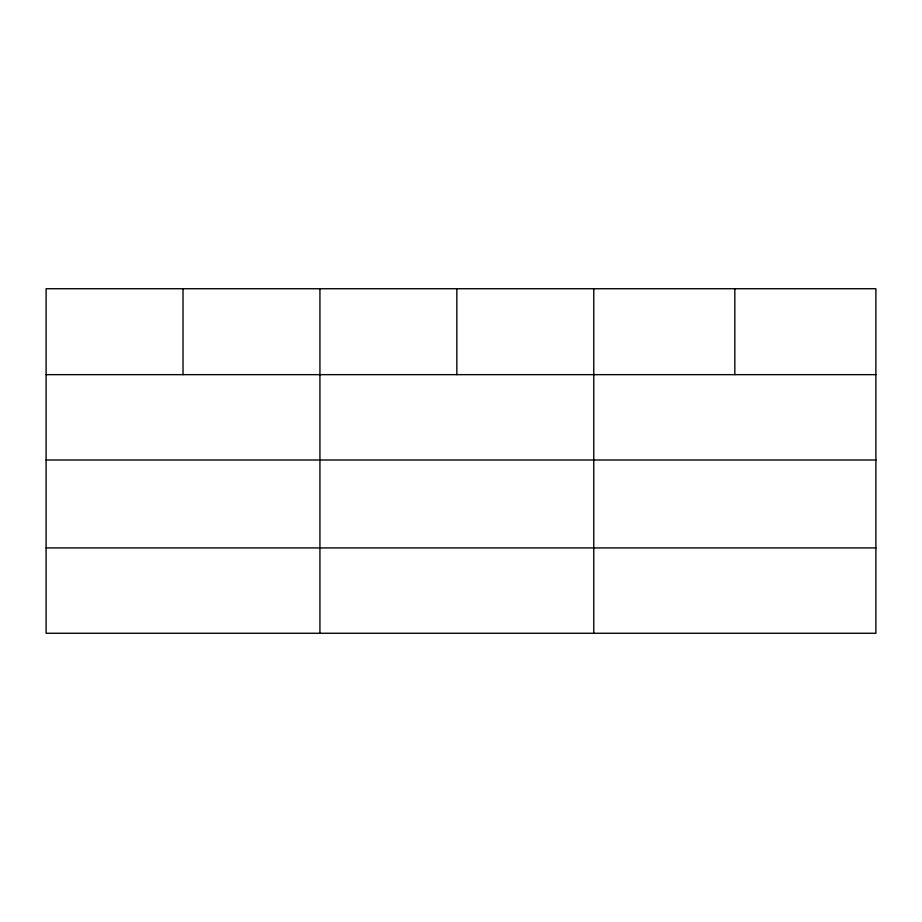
<?xml version="1.0" encoding="UTF-8"?>
<svg xmlns="http://www.w3.org/2000/svg" width="922" height="922" viewBox="0 0 922 922"><rect width="100%" height="100%" fill="white"/><g stroke="black" fill="none" stroke-linecap="round" stroke-linejoin="round"><path stroke-width="1.38" d="M875.9 459.997L875.9 288.736L46.1 288.736L46.1 633.264L875.9 633.264L875.9 459.997L46.1 459.997M46.1 374.655L875.9 374.655M46.1 547.922L875.9 547.922M734.834 288.736L734.834 374.655M593.768 288.736L593.768 633.264M456.851 288.736L456.851 374.655M319.934 288.736L319.934 633.264M183.017 288.736L183.017 374.655"/></g></svg>
